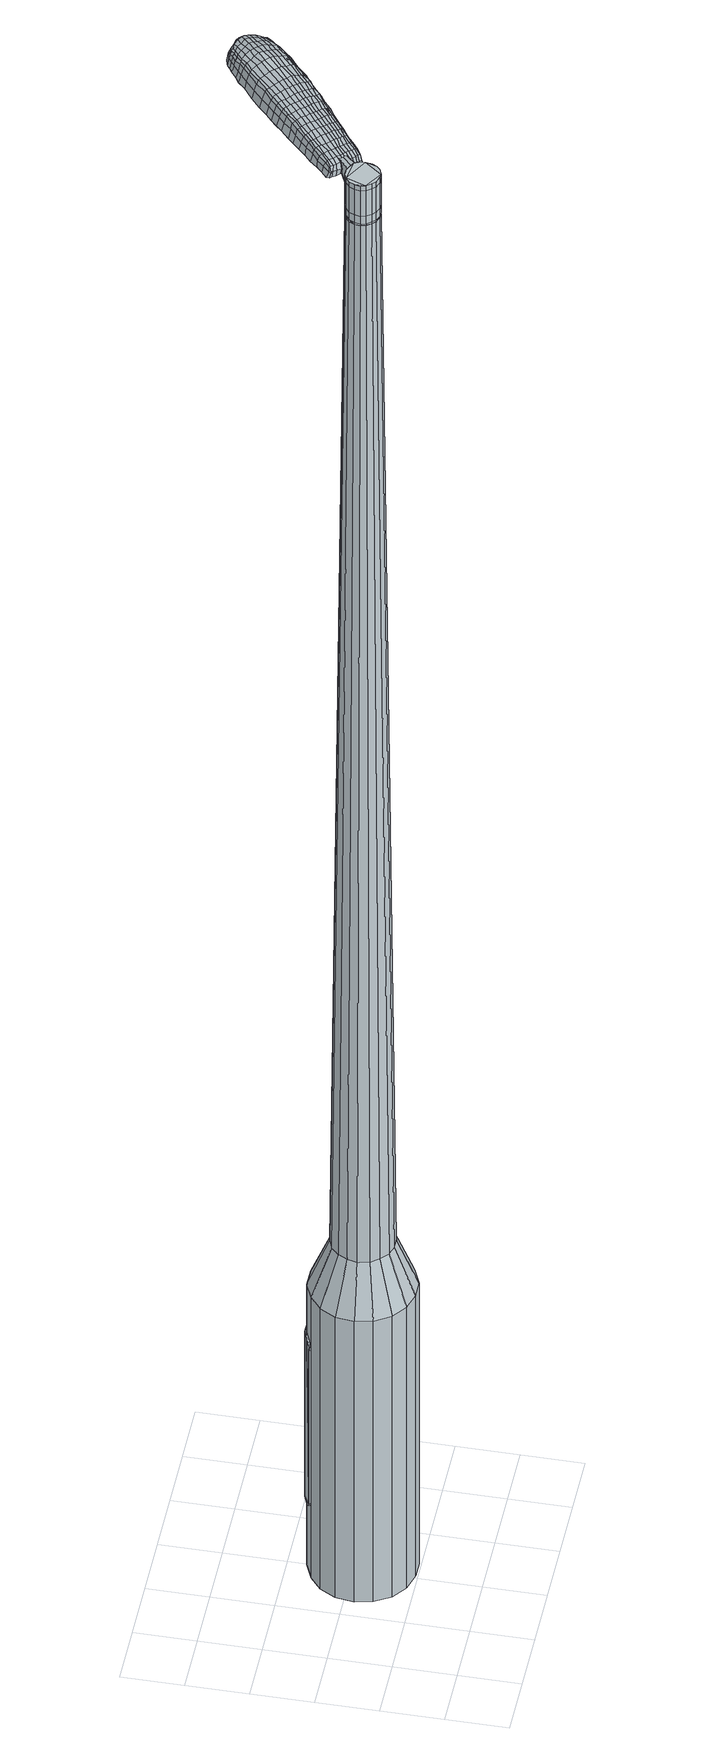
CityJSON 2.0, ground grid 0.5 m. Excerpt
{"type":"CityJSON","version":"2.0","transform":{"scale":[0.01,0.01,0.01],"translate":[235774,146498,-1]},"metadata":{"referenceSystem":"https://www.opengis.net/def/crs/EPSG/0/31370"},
"CityObjects":{
"object1":{"type":"GenericCityObject","attributes":{"cluster":657,"mean_distance_to_centroid":0.242,"new_centroid_x":235775.08,"new_centroid_y":146498.91,"mean_distance_to_camera":7.29,"H1":17.34,"H2":18.37,"Z_final":110.66,"cluster2":-1,"proj_x":235778.05,"proj_y":146502.21,"id_line":94927,"bearing_l":131.95,"distance":4.44,"orientation":"right","G_obj":41.95},"geometry":[{"type":"MultiSurface","lod":"2","boundaries":[[[0,1,2,3]],[[1,4,5,2]],[[4,6,7,5]],[[6,8,9,7]],[[8,10,11,9]],[[10,12,13,11]],[[12,14,15,13]],[[14,16,17,15]],[[16,18,19,17]],[[18,20,21,19]],[[20,22,23,21]],[[22,24,25,23]],[[24,26,27,25]],[[26,28,29,27]],[[28,30,31,29]],[[30,32,33,31]],[[32,34,35,33]],[[34,0,3,35]],[[36,37,38,39]],[[38,40,41,42]],[[41,43,42]],[[42,44,45,46]],[[45,47,46]],[[46,48,49,50]],[[49,51,50]],[[42,46,50,38]],[[50,52,39,38]],[[53,36,39]],[[2,5,7,35]],[[7,9,11,15]],[[11,13,15]],[[15,17,19,23]],[[19,21,23]],[[23,25,27,31]],[[27,29,31]],[[15,23,31,7]],[[31,33,35,7]],[[3,2,35]],[[1,0,54,55]],[[0,34,56,54]],[[34,32,57,56]],[[32,30,58,57]],[[30,28,59,58]],[[28,26,60,59]],[[26,24,61,60]],[[24,22,62,61]],[[22,20,63,62]],[[20,18,64,63]],[[18,16,65,64]],[[16,14,66,65]],[[14,12,67,66]],[[12,10,68,67]],[[10,8,69,68]],[[8,6,70,69]],[[6,4,71,70]],[[4,1,55,71]],[[55,54,72,73]],[[54,56,74,72]],[[56,57,75,74]],[[57,58,76,75]],[[58,59,77,76]],[[59,60,78,77]],[[60,61,79,78]],[[61,62,80,79]],[[62,63,81,80]],[[63,64,82,81]],[[64,65,83,82]],[[65,66,84,83]],[[66,67,85,84]],[[67,68,86,85]],[[68,69,87,86]],[[69,70,88,87]],[[70,71,89,88]],[[71,55,73,89]],[[90,91,92,93]],[[74,94,91,90]],[[95,96,94,74]],[[97,98,96,95]],[[99,100,98,97]],[[101,102,100,99]],[[79,103,102,101]],[[104,105,103,79]],[[106,107,105,104]],[[82,108,107,106]],[[109,110,108,82]],[[111,112,110,109]],[[113,114,112,111]],[[115,116,114,113]],[[117,118,116,115]],[[119,120,118,117]],[[121,122,120,119]],[[93,92,122,121]],[[123,124,125,126]],[[127,123,126,128]],[[129,127,128,130]],[[131,129,130,132]],[[133,131,132,134]],[[135,133,134,136]],[[137,135,136,138]],[[139,137,138,140]],[[141,139,140,142]],[[143,141,142,144]],[[145,143,144,146]],[[147,145,146,148]],[[149,147,148,150]],[[151,149,150,152]],[[153,151,152,154]],[[155,153,154,156]],[[73,72,90,93]],[[72,74,90]],[[75,95,74]],[[75,76,97,95]],[[76,77,99,97]],[[77,78,101,99]],[[78,79,101]],[[80,104,79]],[[80,81,106,104]],[[81,82,106]],[[83,109,82]],[[83,84,111,109]],[[84,85,113,111]],[[85,86,115,113]],[[86,87,117,115]],[[87,88,119,117]],[[88,89,121,119]],[[89,73,93,121]],[[157,158,92,91]],[[158,159,122,92]],[[159,160,120,122]],[[160,161,118,120]],[[161,162,116,118]],[[162,163,114,116]],[[163,164,112,114]],[[164,165,110,112]],[[165,108,110]],[[166,107,108]],[[166,167,105,107]],[[167,103,105]],[[168,102,103]],[[168,169,100,102]],[[169,170,98,100]],[[170,171,96,98]],[[171,94,96]],[[157,91,94]],[[39,52,155,172]],[[158,157,173,156]],[[53,39,172,124]],[[157,94,125,173]],[[36,53,124,123]],[[94,171,126,125]],[[37,36,123,127]],[[171,170,128,126]],[[38,37,127,129]],[[170,169,130,128]],[[40,38,129,131]],[[169,168,132,130]],[[41,40,131,133]],[[168,103,134,132]],[[43,41,133,135]],[[103,167,136,134]],[[42,43,135,137]],[[167,166,138,136]],[[44,42,137,139]],[[166,108,140,138]],[[45,44,139,141]],[[108,165,142,140]],[[47,45,141,143]],[[165,164,144,142]],[[46,47,143,145]],[[164,163,146,144]],[[48,46,145,147]],[[163,162,148,146]],[[49,48,147,149]],[[162,161,150,148]],[[51,49,149,151]],[[161,160,152,150]],[[50,51,151,153]],[[160,159,154,152]],[[52,50,153,155]],[[159,158,156,154]],[[155,156,174,175]],[[156,173,176,174]],[[173,125,177,176]],[[125,124,178,177]],[[124,172,179,178]],[[172,155,175,179]],[[180,181,182,183]],[[184,180,183,185]],[[180,184,186,187]],[[181,180,187,188]],[[189,190,191,192]],[[193,189,192,194]],[[189,193,195,196]],[[190,189,196,197]],[[198,199,200,201]],[[202,198,201,203]],[[198,202,204,205]],[[199,198,205,206]],[[207,208,209,210]],[[211,207,210,212]],[[207,211,213,214]],[[208,207,214,215]],[[216,217,218,219]],[[220,216,219,221]],[[216,220,222,223]],[[217,216,223,224]],[[225,226,227,228]],[[229,225,228,230]],[[225,229,231,232]],[[226,225,232,233]],[[234,235,236,237]],[[226,234,237,227]],[[234,226,233,238]],[[235,234,238,239]],[[240,241,242,243]],[[235,240,243,236]],[[240,235,239,244]],[[241,240,244,245]],[[246,184,185,247]],[[241,246,247,242]],[[246,241,245,248]],[[184,246,248,186]],[[249,250,251,252]],[[253,249,252,254]],[[249,253,255,256]],[[250,249,256,257]],[[258,259,260,261]],[[250,258,261,251]],[[258,250,257,262]],[[259,258,262,263]],[[264,265,266,267]],[[259,264,267,260]],[[264,259,263,268]],[[265,264,268,269]],[[270,271,272,273]],[[265,270,273,266]],[[270,265,269,274]],[[271,270,274,275]],[[276,181,188,277]],[[271,276,277,272]],[[276,271,275,278]],[[181,276,278,182]],[[279,280,281,282]],[[283,279,282,284]],[[279,283,285,286]],[[280,279,286,287]],[[288,289,290,291]],[[280,288,291,281]],[[288,280,287,292]],[[289,288,292,293]],[[294,295,296,297]],[[289,294,297,290]],[[294,289,293,298]],[[295,294,298,299]],[[300,193,194,301]],[[295,300,301,296]],[[300,295,299,302]],[[193,300,302,195]],[[303,304,305,306]],[[307,303,306,308]],[[303,307,309,310]],[[304,303,310,311]],[[312,313,314,315]],[[304,312,315,305]],[[312,304,311,316]],[[313,312,316,317]],[[318,319,320,321]],[[313,318,321,314]],[[318,313,317,322]],[[319,318,322,323]],[[324,325,326,327]],[[319,324,327,320]],[[324,319,323,328]],[[325,324,328,329]],[[330,190,197,331]],[[325,330,331,326]],[[330,325,329,332]],[[190,330,332,191]],[[333,219,218,334]],[[335,333,334,336]],[[333,335,337,338]],[[219,333,338,221]],[[339,335,336,340]],[[341,339,340,342]],[[339,341,343,344]],[[335,339,344,337]],[[345,341,342,346]],[[347,345,346,348]],[[345,347,349,350]],[[341,345,350,343]],[[351,347,348,352]],[[353,351,352,354]],[[351,353,355,356]],[[347,351,356,349]],[[357,353,354,358]],[[208,357,358,209]],[[357,208,215,359]],[[353,357,359,355]],[[360,361,206,205]],[[362,360,205,204]],[[360,362,363,364]],[[361,360,364,365]],[[366,367,365,364]],[[368,366,364,363]],[[366,368,369,370]],[[367,366,370,371]],[[372,373,371,370]],[[374,372,370,369]],[[372,374,375,376]],[[373,372,376,377]],[[378,379,377,376]],[[380,378,376,375]],[[378,380,213,211]],[[379,378,211,212]],[[381,382,383,384]],[[283,381,384,285]],[[381,283,284,385]],[[382,381,385,386]],[[387,202,203,388]],[[382,387,388,383]],[[387,382,386,389]],[[202,387,389,204]],[[390,391,392,393]],[[229,390,393,231]],[[390,229,230,394]],[[391,390,394,395]],[[396,397,398,399]],[[391,396,399,392]],[[396,391,395,400]],[[397,396,400,401]],[[402,199,206,403]],[[397,402,403,398]],[[402,397,401,404]],[[199,402,404,200]],[[405,406,407,408]],[[187,405,408,188]],[[405,187,186,409]],[[406,405,409,410]],[[411,412,413,414]],[[406,411,414,407]],[[411,406,410,415]],[[412,411,415,416]],[[417,210,209,418]],[[412,417,418,413]],[[417,412,416,419]],[[210,417,419,212]],[[420,421,422,423]],[[192,420,423,194]],[[420,192,191,424]],[[421,420,424,425]],[[426,214,213,427]],[[421,426,427,422]],[[426,421,425,428]],[[214,426,428,215]],[[429,430,431,432]],[[307,429,432,309]],[[429,307,308,433]],[[430,429,433,434]],[[435,220,221,436]],[[430,435,436,431]],[[435,430,434,437]],[[220,435,437,222]],[[438,439,440,441]],[[253,438,441,255]],[[438,253,254,442]],[[439,438,442,443]],[[444,445,446,447]],[[439,444,447,440]],[[444,439,443,448]],[[445,444,448,449]],[[450,217,224,451]],[[445,450,451,446]],[[450,445,449,452]],[[217,450,452,218]],[[453,454,443,442]],[[252,453,442,254]],[[453,252,251,455]],[[454,453,455,456]],[[457,458,449,448]],[[454,457,448,443]],[[457,454,456,459]],[[458,457,459,460]],[[461,334,218,452]],[[458,461,452,449]],[[461,458,460,462]],[[334,461,462,336]],[[463,464,465,466]],[[310,463,466,311]],[[463,310,309,432]],[[464,463,432,431]],[[467,338,337,468]],[[464,467,468,465]],[[467,464,431,436]],[[338,467,436,221]],[[469,470,456,455]],[[261,469,455,251]],[[469,261,260,471]],[[470,469,471,472]],[[473,474,460,459]],[[470,473,459,456]],[[473,470,472,475]],[[474,473,475,476]],[[477,340,336,462]],[[474,477,462,460]],[[477,474,476,478]],[[340,477,478,342]],[[479,480,481,482]],[[316,479,482,317]],[[479,316,311,466]],[[480,479,466,465]],[[483,344,343,484]],[[480,483,484,481]],[[483,480,465,468]],[[344,483,468,337]],[[485,486,472,471]],[[267,485,471,260]],[[485,267,266,487]],[[486,485,487,488]],[[489,490,476,475]],[[486,489,475,472]],[[489,486,488,491]],[[490,489,491,492]],[[493,346,342,478]],[[490,493,478,476]],[[493,490,492,494]],[[346,493,494,348]],[[495,496,497,498]],[[322,495,498,323]],[[495,322,317,482]],[[496,495,482,481]],[[499,350,349,500]],[[496,499,500,497]],[[499,496,481,484]],[[350,499,484,343]],[[501,502,488,487]],[[273,501,487,266]],[[501,273,272,503]],[[502,501,503,504]],[[505,506,492,491]],[[502,505,491,488]],[[505,502,504,507]],[[506,505,507,508]],[[509,352,348,494]],[[506,509,494,492]],[[509,506,508,510]],[[352,509,510,354]],[[511,512,513,514]],[[328,511,514,329]],[[511,328,323,498]],[[512,511,498,497]],[[515,356,355,516]],[[512,515,516,513]],[[515,512,497,500]],[[356,515,500,349]],[[517,518,504,503]],[[277,517,503,272]],[[517,277,188,408]],[[518,517,408,407]],[[519,520,508,507]],[[518,519,507,504]],[[519,518,407,414]],[[520,519,414,413]],[[521,358,354,510]],[[520,521,510,508]],[[521,520,413,418]],[[358,521,418,209]],[[522,523,425,424]],[[332,522,424,191]],[[522,332,329,514]],[[523,522,514,513]],[[524,359,215,428]],[[523,524,428,425]],[[524,523,513,516]],[[359,524,516,355]],[[525,526,386,385]],[[282,525,385,284]],[[525,282,281,527]],[[526,525,527,528]],[[529,362,204,389]],[[526,529,389,386]],[[529,526,528,530]],[[362,529,530,363]],[[531,532,533,534]],[[232,531,534,233]],[[531,232,231,393]],[[532,531,393,392]],[[535,536,537,538]],[[532,535,538,533]],[[535,532,392,399]],[[536,535,399,398]],[[539,361,365,540]],[[536,539,540,537]],[[539,536,398,403]],[[361,539,403,206]],[[541,542,528,527]],[[291,541,527,281]],[[541,291,290,543]],[[542,541,543,544]],[[545,368,363,530]],[[542,545,530,528]],[[545,542,544,546]],[[368,545,546,369]],[[547,548,549,550]],[[238,547,550,239]],[[547,238,233,534]],[[548,547,534,533]],[[551,552,553,554]],[[548,551,554,549]],[[551,548,533,538]],[[552,551,538,537]],[[555,367,371,556]],[[552,555,556,553]],[[555,552,537,540]],[[367,555,540,365]],[[557,558,544,543]],[[297,557,543,290]],[[557,297,296,559]],[[558,557,559,560]],[[561,374,369,546]],[[558,561,546,544]],[[561,558,560,562]],[[374,561,562,375]],[[563,564,565,566]],[[244,563,566,245]],[[563,244,239,550]],[[564,563,550,549]],[[567,568,569,570]],[[564,567,570,565]],[[567,564,549,554]],[[568,567,554,553]],[[571,373,377,572]],[[568,571,572,569]],[[571,568,553,556]],[[373,571,556,371]],[[573,574,560,559]],[[301,573,559,296]],[[573,301,194,423]],[[574,573,423,422]],[[575,380,375,562]],[[574,575,562,560]],[[575,574,422,427]],[[380,575,427,213]],[[576,577,410,409]],[[248,576,409,186]],[[576,248,245,566]],[[577,576,566,565]],[[578,579,416,415]],[[577,578,415,410]],[[578,577,565,570]],[[579,578,570,569]],[[580,379,212,419]],[[579,580,419,416]],[[580,579,569,572]],[[379,580,572,377]],[[581,582,583,584]],[[584,583,585,586]],[[587,585,583,588]],[[588,583,582,589]],[[590,591,592,593]],[[593,592,594,595]],[[596,594,592,597]],[[597,592,591,598]],[[599,600,601,602]],[[602,601,603,604]],[[605,603,601,606]],[[606,601,600,607]],[[608,609,610,611]],[[611,610,612,613]],[[614,612,610,615]],[[615,610,609,616]],[[617,618,619,620]],[[620,619,621,622]],[[623,621,619,624]],[[624,619,618,625]],[[626,627,628,629]],[[629,628,630,631]],[[632,630,628,633]],[[633,628,627,634]],[[635,636,637,638]],[[638,637,627,626]],[[634,627,637,639]],[[639,637,636,640]],[[641,642,643,644]],[[644,643,636,635]],[[640,636,643,645]],[[645,643,642,646]],[[586,585,647,648]],[[648,647,642,641]],[[646,642,647,649]],[[649,647,585,587]],[[650,651,652,653]],[[653,652,654,655]],[[656,654,652,657]],[[657,652,651,658]],[[659,660,661,662]],[[662,661,651,650]],[[658,651,661,663]],[[663,661,660,664]],[[665,666,667,668]],[[668,667,660,659]],[[664,660,667,669]],[[669,667,666,670]],[[671,672,673,674]],[[674,673,666,665]],[[670,666,673,675]],[[675,673,672,676]],[[589,582,677,678]],[[678,677,672,671]],[[676,672,677,679]],[[679,677,582,581]],[[680,681,682,683]],[[683,682,684,685]],[[686,684,682,687]],[[687,682,681,688]],[[689,690,691,692]],[[692,691,681,680]],[[688,681,691,693]],[[693,691,690,694]],[[695,696,697,698]],[[698,697,690,689]],[[694,690,697,699]],[[699,697,696,700]],[[595,594,701,702]],[[702,701,696,695]],[[700,696,701,703]],[[703,701,594,596]],[[704,705,706,707]],[[707,706,708,709]],[[710,708,706,711]],[[711,706,705,712]],[[713,714,715,716]],[[716,715,705,704]],[[712,705,715,717]],[[717,715,714,718]],[[719,720,721,722]],[[722,721,714,713]],[[718,714,721,723]],[[723,721,720,724]],[[725,726,727,728]],[[728,727,720,719]],[[724,720,727,729]],[[729,727,726,730]],[[598,591,731,732]],[[732,731,726,725]],[[730,726,731,733]],[[733,731,591,590]],[[617,620,734,735]],[[735,734,736,737]],[[738,736,734,739]],[[739,734,620,622]],[[737,736,740,741]],[[741,740,742,743]],[[744,742,740,745]],[[745,740,736,738]],[[743,742,746,747]],[[747,746,748,749]],[[750,748,746,751]],[[751,746,742,744]],[[749,748,752,753]],[[753,752,754,755]],[[756,754,752,757]],[[757,752,748,750]],[[755,754,758,759]],[[759,758,609,608]],[[616,609,758,760]],[[760,758,754,756]],[[607,761,762,606]],[[606,762,763,605]],[[764,763,762,765]],[[765,762,761,766]],[[766,767,768,765]],[[765,768,769,764]],[[770,769,768,771]],[[771,768,767,772]],[[772,773,774,771]],[[771,774,775,770]],[[776,775,774,777]],[[777,774,773,778]],[[778,779,780,777]],[[777,780,781,776]],[[614,781,780,612]],[[612,780,779,613]],[[782,783,784,785]],[[785,784,684,686]],[[685,684,784,786]],[[786,784,783,787]],[[604,603,788,789]],[[789,788,783,782]],[[787,783,788,790]],[[790,788,603,605]],[[791,792,793,794]],[[794,793,630,632]],[[631,630,793,795]],[[795,793,792,796]],[[797,798,799,800]],[[800,799,792,791]],[[796,792,799,801]],[[801,799,798,802]],[[607,600,803,804]],[[804,803,798,797]],[[802,798,803,805]],[[805,803,600,599]],[[806,807,808,809]],[[809,808,588,589]],[[587,588,808,810]],[[810,808,807,811]],[[812,813,814,815]],[[815,814,807,806]],[[811,807,814,816]],[[816,814,813,817]],[[608,611,818,819]],[[819,818,813,812]],[[817,813,818,820]],[[820,818,611,613]],[[821,822,823,824]],[[824,823,593,595]],[[590,593,823,825]],[[825,823,822,826]],[[614,615,827,828]],[[828,827,822,821]],[[826,822,827,829]],[[829,827,615,616]],[[830,831,708,832]],[[832,708,710]],[[709,708,833]],[[833,708,831,834]],[[622,621,835,836]],[[836,835,831,830]],[[834,831,835,837]],[[837,835,621,623]],[[838,839,840,841]],[[841,840,654,656]],[[655,654,840,842]],[[842,840,839,843]],[[844,845,846,847]],[[847,846,839,838]],[[843,839,846,848]],[[848,846,845,849]],[[625,618,850,851]],[[851,850,845,844]],[[849,845,850,852]],[[852,850,618,617]],[[843,853,854,842]],[[842,854,653,655]],[[650,653,854,855]],[[854,853,855]],[[849,856,857,848]],[[848,857,853,843]],[[855,853,857,858]],[[858,857,856,859]],[[617,735,860,852]],[[852,860,856,849]],[[859,856,860,861]],[[861,860,735,737]],[[862,863,864,865]],[[865,864,711,712]],[[710,711,864,832]],[[832,864,863,830]],[[738,739,866,867]],[[867,866,863,862]],[[830,863,866,836]],[[836,866,739,622]],[[855,868,662,650]],[[659,662,868,869]],[[869,868,870]],[[859,871,872,858]],[[858,872,868,855]],[[870,868,872,873]],[[873,872,871,874]],[[737,741,875,861]],[[861,875,871,859]],[[874,871,875,876]],[[876,875,741,743]],[[877,878,879,880]],[[880,879,717,718]],[[712,717,879,865]],[[865,879,878,862]],[[744,745,881,882]],[[882,881,878,877]],[[862,878,881,867]],[[867,881,745,738]],[[870,883,884,869]],[[869,884,668,659]],[[665,668,884,885]],[[885,884,883,886]],[[874,887,888,873]],[[873,888,883,870]],[[886,883,888,889]],[[889,888,887,890]],[[743,747,891,876]],[[876,891,887,874]],[[890,887,891,892]],[[892,891,747,749]],[[893,894,895,896]],[[896,895,723,724]],[[718,723,895,880]],[[880,895,894,877]],[[750,751,897,898]],[[898,897,894,893]],[[877,894,897,882]],[[882,897,751,744]],[[886,899,900,885]],[[885,900,674,665]],[[671,674,900,901]],[[901,900,899,902]],[[890,903,904,889]],[[889,904,899,886]],[[902,899,904,905]],[[905,904,903,906]],[[749,753,907,892]],[[892,907,903,890]],[[906,903,907,908]],[[908,907,753,755]],[[909,910,911,912]],[[912,911,729,730]],[[724,729,911,896]],[[896,911,910,893]],[[756,757,913,914]],[[914,913,910,909]],[[893,910,913,898]],[[898,913,757,750]],[[902,915,916,901]],[[901,916,678,671]],[[589,678,916,809]],[[809,916,915,806]],[[906,917,918,905]],[[905,918,915,902]],[[806,915,918,815]],[[815,918,917,812]],[[755,759,919,908]],[[908,919,917,906]],[[812,917,919,819]],[[819,919,759,608]],[[826,920,921,825]],[[825,921,733,590]],[[730,733,921,912]],[[912,921,920,909]],[[616,760,922,829]],[[829,922,920,826]],[[909,920,922,914]],[[914,922,760,756]],[[787,923,924,786]],[[786,924,683,685]],[[680,683,924,925]],[[925,924,923,926]],[[605,763,927,790]],[[790,927,923,787]],[[926,923,927,928]],[[928,927,763,764]],[[929,930,931,932]],[[932,931,633,634]],[[632,633,931,794]],[[794,931,930,791]],[[933,934,935,936]],[[936,935,930,929]],[[791,930,935,800]],[[800,935,934,797]],[[766,761,937,938]],[[938,937,934,933]],[[797,934,937,804]],[[804,937,761,607]],[[926,939,940,925]],[[925,940,692,680]],[[689,692,940,941]],[[941,940,939,942]],[[764,769,943,928]],[[928,943,939,926]],[[942,939,943,944]],[[944,943,769,770]],[[945,946,947,948]],[[948,947,639,640]],[[634,639,947,932]],[[932,947,946,929]],[[949,950,951,952]],[[952,951,946,945]],[[929,946,951,936]],[[936,951,950,933]],[[772,767,953,954]],[[954,953,950,949]],[[933,950,953,938]],[[938,953,767,766]],[[942,955,956,941]],[[941,956,698,689]],[[695,698,956,957]],[[957,956,955,958]],[[770,775,959,944]],[[944,959,955,942]],[[958,955,959,960]],[[960,959,775,776]],[[961,962,963,964]],[[964,963,645,646]],[[640,645,963,948]],[[948,963,962,945]],[[965,966,967,968]],[[968,967,962,961]],[[945,962,967,952]],[[952,967,966,949]],[[778,773,969,970]],[[970,969,966,965]],[[949,966,969,954]],[[954,969,773,772]],[[958,971,972,957]],[[957,972,702,695]],[[595,702,972,824]],[[824,972,971,821]],[[776,781,973,960]],[[960,973,971,958]],[[821,971,973,828]],[[828,973,781,614]],[[811,974,975,810]],[[810,975,649,587]],[[646,649,975,964]],[[964,975,974,961]],[[817,976,977,816]],[[816,977,974,811]],[[961,974,977,968]],[[968,977,976,965]],[[613,779,978,820]],[[820,978,976,817]],[[965,976,978,970]],[[970,978,779,778]],[[581,584,183,182]],[[584,586,185,183]],[[596,597,196,195]],[[597,598,197,196]],[[599,602,201,200]],[[602,604,203,201]],[[623,624,223,222]],[[624,625,224,223]],[[626,629,228,227]],[[629,631,230,228]],[[635,638,237,236]],[[638,626,227,237]],[[641,644,243,242]],[[644,635,236,243]],[[586,648,247,185]],[[648,641,242,247]],[[656,657,256,255]],[[657,658,257,256]],[[658,663,262,257]],[[663,664,263,262]],[[664,669,268,263]],[[669,670,269,268]],[[670,675,274,269]],[[675,676,275,274]],[[676,679,278,275]],[[679,581,182,278]],[[686,687,286,285]],[[687,688,287,286]],[[688,693,292,287]],[[693,694,293,292]],[[694,699,298,293]],[[699,700,299,298]],[[700,703,302,299]],[[703,596,195,302]],[[704,707,306,305]],[[707,709,308,306]],[[713,716,315,314]],[[716,704,305,315]],[[719,722,321,320]],[[722,713,314,321]],[[725,728,327,326]],[[728,719,320,327]],[[598,732,331,197]],[[732,725,326,331]],[[782,785,384,383]],[[785,686,285,384]],[[604,789,388,203]],[[789,782,383,388]],[[631,795,394,230]],[[795,796,395,394]],[[796,801,400,395]],[[801,802,401,400]],[[802,805,404,401]],[[805,599,200,404]],[[709,833,433,308]],[[833,834,434,433]],[[834,837,437,434]],[[837,623,222,437]],[[838,841,441,440]],[[841,656,255,441]],[[844,847,447,446]],[[847,838,440,447]],[[625,851,451,224]],[[851,844,446,451]],[[979,980,981,982]],[[983,984,982,981]],[[985,986,987,988]],[[989,990,991,992]],[[980,993,994,981]],[[995,983,981,994]],[[996,985,988,997]],[[998,999,990,989]],[[993,1000,1001,994]],[[1001,1002,995,994]],[[1003,996,997,1004]],[[1005,999,998,1006]],[[1000,1007,1008,1001]],[[1008,1009,1002,1001]],[[1010,1003,1004,1011]],[[1012,1005,1006,1013]],[[1014,1015,1016,1017]],[[1018,1019,1015,1014]],[[1018,1020,1021,1019]],[[1020,1022,1023,1021]],[[1024,1025,1026,1027]],[[1028,1029,1025,1024]],[[1030,1031,1029,1028]],[[1032,1033,1031,1030]],[[1027,1016,1015,1024]],[[1024,1015,1019,1028]],[[1019,1021,1030,1028]],[[1021,1023,1032,1030]],[[988,987,984,983]],[[997,988,983,995]],[[1002,1004,997,995]],[[1009,1011,1004,1002]],[[989,992,986,985]],[[998,989,985,996]],[[1006,998,996,1003]],[[1013,1006,1003,1010]],[[990,1014,1017,991]],[[999,1018,1014,990]],[[1020,1018,999,1005]],[[1022,1020,1005,1012]],[[1034,1035,1036,1037]],[[1036,1038,1039,1040]],[[1036,1040,1041,1042]],[[1036,1042,1037]],[[1043,1034,1037,1044]],[[1045,1044,1037,1046]],[[1047,1046,1037]],[[1048,1036,1035,1049]],[[1050,1048,1049,1051]],[[1052,1050,1051,1053]],[[1054,1052,1053,1055]],[[1056,1054,1055,1057]],[[1057,1058,1059,1060]],[[1057,1060,1061,1062]],[[1057,1062,1063,1064]],[[1063,1065,1066,1067]],[[1063,1067,1068,1069]],[[1063,1069,1064]],[[1057,1064,1056]],[[1070,1071,1035,1034]],[[1072,1073,1038,1036]],[[1074,1075,1047,1037]],[[1071,1076,1049,1035]],[[1077,1072,1036,1048]],[[1076,1078,1051,1049]],[[1079,1077,1048,1050]],[[1078,1080,1053,1051]],[[1081,1079,1050,1052]],[[1080,1082,1055,1053]],[[1083,1081,1052,1054]],[[1082,1084,1057,1055]],[[1085,1083,1054,1056]],[[1084,1086,1058,1057]],[[1087,1088,1065,1063]],[[1089,1085,1056,1064]],[[1059,1058,1086,1090]],[[1060,1059,1090,1091]],[[1061,1060,1091,1092]],[[1062,1061,1092,1093]],[[1063,1062,1093,1087]],[[1094,1070,1034,1043]],[[1095,1094,1043,1044]],[[1096,1095,1044,1045]],[[1097,1096,1045,1046]],[[1075,1097,1046,1047]],[[1039,1038,1073,1098]],[[1066,1065,1088,1099]],[[1040,1039,1098,1100]],[[1041,1040,1100,1101]],[[1042,1041,1101,1102]],[[1037,1042,1102,1074]],[[1067,1066,1099,1103]],[[1068,1067,1103,1104]],[[1069,1068,1104,1105]],[[1064,1069,1105,1089]]]}]}
},
"vertices":[
[140,122,384],[148,109,384],[148,109,96],[140,122,96],[151,95,384],[151,95,96],[149,80,384],[149,80,96],[142,67,384],[142,67,96],[131,58,384],[131,58,96],[117,52,384],[117,52,96],[103,52,384],[103,52,96],[89,56,384],[89,56,96],[77,65,384],[77,65,96],[69,78,384],[69,78,96],[66,92,384],[66,92,96],[68,107,384],[68,107,96],[75,120,384],[75,120,96],[86,129,384],[86,129,96],[100,135,384],[100,135,96],[115,135,384],[115,135,96],[129,131,384],[129,131,96],[111,107,1524],[106,107,1524],[102,105,1524],[119,103,1524],[98,102,1524],[96,98,1524],[96,89,1524],[95,93,1524],[99,85,1524],[102,82,1524],[111,80,1524],[107,80,1524],[116,82,1524],[119,85,1524],[122,94,1524],[121,89,1524],[121,99,1524],[115,105,1524],[127,110,429],[132,103,429],[120,116,429],[112,118,429],[103,118,429],[95,115,429],[89,109,429],[85,101,429],[83,93,429],[85,84,429],[90,77,429],[97,71,429],[105,69,429],[114,69,429],[122,72,429],[128,78,429],[133,86,429],[134,94,429],[119,103,1483],[121,99,1483],[115,105,1483],[111,107,1483],[106,107,1483],[102,105,1483],[98,102,1483],[96,98,1483],[95,93,1483],[96,89,1483],[99,85,1483],[102,82,1483],[107,80,1483],[111,80,1483],[116,82,1483],[119,85,1483],[121,89,1483],[122,94,1483],[118,102,1483],[118,102,1485],[121,98,1485],[121,98,1483],[115,105,1485],[110,106,1483],[110,106,1485],[106,106,1483],[106,106,1485],[102,104,1483],[102,104,1485],[99,101,1483],[99,101,1485],[96,98,1485],[96,93,1483],[96,93,1485],[97,89,1483],[97,89,1485],[99,85,1485],[103,82,1483],[103,82,1485],[107,81,1483],[107,81,1485],[111,81,1483],[111,81,1485],[115,83,1483],[115,83,1485],[119,86,1483],[119,86,1485],[121,90,1483],[121,90,1485],[121,94,1483],[121,94,1485],[111,107,1519],[115,105,1519],[115,105,1493],[111,107,1493],[106,107,1519],[106,107,1493],[102,105,1519],[102,105,1493],[98,102,1519],[98,102,1493],[96,98,1519],[96,98,1493],[95,93,1519],[95,93,1493],[96,89,1519],[96,89,1493],[99,85,1519],[99,85,1493],[102,82,1519],[102,82,1493],[107,80,1519],[107,80,1493],[111,80,1519],[111,80,1493],[116,82,1519],[116,82,1493],[119,85,1519],[119,85,1493],[121,89,1519],[121,89,1493],[122,94,1519],[122,94,1493],[121,99,1519],[121,99,1493],[119,103,1485],[121,99,1485],[122,94,1485],[121,89,1485],[119,85,1485],[116,82,1485],[111,80,1485],[107,80,1485],[102,82,1485],[96,89,1485],[95,93,1485],[98,102,1485],[102,105,1485],[106,107,1485],[111,107,1485],[119,103,1519],[119,103,1493],[135,113,1513],[135,113,1518],[133,115,1513],[130,117,1513],[130,117,1518],[133,115,1518],[201,150,1519],[195,145,1518],[197,145,1509],[203,150,1510],[207,156,1519],[209,155,1510],[206,156,1526],[199,151,1525],[193,146,1525],[175,179,1519],[170,174,1518],[170,172,1525],[175,177,1525],[181,185,1519],[182,183,1526],[181,187,1510],[175,181,1510],[170,176,1509],[241,215,1519],[244,212,1519],[245,213,1513],[242,215,1513],[238,217,1519],[238,218,1513],[237,216,1524],[240,214,1524],[243,211,1524],[186,165,1530],[181,160,1529],[183,158,1529],[189,163,1530],[193,171,1531],[195,169,1531],[191,174,1530],[184,168,1530],[178,163,1529],[126,111,1512],[128,109,1512],[129,110,1517],[127,112,1517],[124,113,1512],[126,114,1517],[125,114,1506],[127,112,1506],[129,110,1506],[244,191,1519],[242,188,1519],[243,188,1512],[245,190,1512],[245,193,1518],[247,192,1512],[244,193,1522],[243,191,1523],[241,189,1524],[238,185,1519],[235,180,1519],[236,180,1512],[240,184,1512],[237,185,1524],[233,181,1525],[230,176,1519],[225,171,1519],[227,171,1511],[232,176,1511],[229,177,1526],[223,171,1526],[216,163,1519],[218,163,1510],[214,164,1526],[143,104,1513],[149,109,1513],[148,109,1518],[142,104,1517],[138,101,1512],[139,102,1516],[140,100,1506],[144,104,1507],[150,108,1507],[155,113,1514],[161,118,1515],[159,118,1520],[153,114,1519],[156,113,1507],[162,118,1507],[167,123,1515],[172,127,1516],[171,128,1522],[165,123,1521],[168,122,1508],[174,127,1508],[178,132,1517],[184,136,1517],[182,137,1524],[177,132,1523],[180,131,1508],[186,136,1509],[190,141,1518],[188,141,1524],[192,141,1509],[221,218,1519],[218,216,1519],[218,215,1524],[221,217,1523],[223,219,1518],[223,218,1522],[223,220,1512],[220,219,1512],[218,217,1512],[214,213,1519],[209,209,1519],[210,208,1525],[214,212,1524],[214,215,1512],[209,211,1512],[205,206,1519],[199,201,1519],[199,199,1526],[205,204,1526],[205,208,1511],[199,202,1511],[190,193,1519],[190,191,1526],[190,195,1510],[123,127,1513],[128,132,1513],[128,133,1507],[123,128,1507],[119,122,1512],[119,124,1506],[120,122,1516],[123,125,1517],[128,131,1518],[134,137,1514],[139,143,1515],[139,144,1507],[133,139,1507],[134,136,1519],[139,141,1520],[144,148,1515],[149,153,1516],[149,155,1508],[144,150,1508],[144,146,1521],[150,152,1522],[155,158,1517],[160,164,1517],[160,166,1509],[154,160,1508],[155,157,1523],[160,162,1524],[165,169,1518],[165,171,1509],[165,167,1524],[131,115,1519],[133,114,1519],[137,120,1520],[139,119,1520],[135,123,1520],[130,118,1519],[142,125,1522],[144,123,1522],[148,130,1523],[150,128,1523],[146,133,1523],[140,128,1521],[154,135,1524],[155,133,1524],[159,140,1525],[161,138,1525],[157,143,1525],[151,138,1524],[165,145,1526],[166,143,1526],[170,150,1527],[172,148,1527],[168,153,1527],[162,148,1526],[175,155,1528],[178,153,1528],[173,158,1528],[238,212,1527],[240,209,1527],[235,214,1526],[231,211,1527],[235,209,1528],[237,206,1528],[230,205,1529],[232,202,1529],[227,207,1528],[221,202,1530],[224,200,1530],[227,197,1530],[219,195,1531],[221,192,1531],[216,198,1530],[209,191,1531],[212,189,1531],[215,186,1531],[203,180,1531],[205,177,1531],[200,183,1531],[225,220,1518],[228,220,1519],[228,221,1513],[225,221,1513],[224,218,1523],[227,218,1523],[233,219,1519],[233,220,1513],[232,217,1524],[246,195,1518],[247,198,1518],[245,197,1523],[245,194,1523],[248,195,1513],[248,197,1513],[247,201,1519],[247,205,1519],[245,204,1524],[246,200,1523],[248,201,1513],[248,206,1513],[246,209,1519],[244,208,1524],[246,209,1513],[198,151,1528],[197,153,1528],[191,148,1528],[192,147,1527],[204,157,1528],[203,159,1529],[195,155,1529],[193,158,1530],[187,153,1529],[189,151,1528],[202,161,1529],[200,164,1530],[191,160,1530],[185,155,1529],[198,166,1531],[176,176,1528],[178,174,1529],[184,180,1529],[183,182,1528],[171,171,1527],[173,169,1528],[181,171,1529],[187,177,1530],[175,166,1528],[118,120,1512],[120,119,1512],[121,119,1517],[120,121,1517],[119,121,1506],[120,120,1506],[122,116,1512],[123,117,1517],[122,117,1506],[136,100,1512],[135,101,1512],[136,101,1506],[137,100,1506],[137,101,1517],[136,103,1517],[134,103,1512],[132,105,1512],[133,105,1506],[135,103,1506],[134,104,1517],[132,106,1517],[130,107,1512],[131,108,1506],[131,108,1517],[141,105,1519],[140,106,1519],[147,110,1520],[145,111,1520],[138,108,1519],[137,110,1519],[144,113,1520],[142,115,1520],[135,112,1519],[140,117,1520],[124,124,1519],[125,123,1519],[130,128,1520],[129,129,1520],[127,120,1519],[133,125,1520],[152,114,1521],[151,116,1521],[158,119,1522],[157,120,1522],[150,117,1521],[148,119,1521],[155,122,1522],[154,124,1523],[146,121,1522],[152,126,1523],[134,135,1521],[136,133,1521],[141,138,1522],[140,140,1522],[138,131,1521],[143,136,1522],[164,124,1523],[163,125,1523],[170,129,1524],[168,130,1524],[161,127,1523],[159,129,1524],[167,132,1525],[165,134,1525],[157,131,1524],[163,136,1525],[145,145,1523],[146,143,1523],[152,149,1524],[150,150,1524],[149,141,1524],[154,146,1525],[175,133,1525],[174,135,1525],[181,138,1526],[180,139,1526],[172,137,1526],[170,139,1526],[178,141,1527],[176,144,1527],[168,141,1526],[174,146,1527],[156,155,1525],[157,154,1525],[162,159,1526],[161,161,1526],[160,151,1526],[165,156,1527],[187,142,1527],[185,144,1527],[184,146,1527],[182,148,1528],[180,151,1528],[166,166,1527],[168,164,1527],[170,161,1528],[223,217,1525],[226,216,1525],[220,214,1526],[223,214,1526],[230,216,1526],[227,213,1527],[243,193,1525],[243,195,1525],[241,193,1526],[241,190,1525],[244,199,1525],[243,202,1526],[240,199,1527],[241,196,1526],[242,206,1526],[239,203,1527],[216,211,1526],[218,211,1527],[211,207,1527],[213,207,1528],[222,209,1528],[217,205,1529],[237,187,1526],[237,189,1527],[233,184,1528],[233,182,1527],[237,192,1527],[236,195,1528],[231,191,1529],[232,187,1528],[234,199,1528],[229,194,1530],[206,203,1528],[208,202,1529],[200,198,1528],[202,197,1529],[212,200,1529],[206,194,1530],[228,178,1528],[228,180,1528],[222,174,1529],[222,173,1528],[227,183,1529],[225,186,1530],[219,180,1530],[220,177,1530],[224,189,1530],[217,183,1531],[191,190,1529],[193,189,1529],[196,186,1530],[213,165,1528],[213,167,1529],[211,169,1530],[209,172,1530],[207,175,1531],[196,147,1509],[194,147,1518],[199,152,1518],[201,151,1509],[206,157,1519],[208,157,1510],[204,158,1525],[198,152,1525],[192,148,1525],[172,171,1525],[171,172,1518],[177,177,1518],[177,176,1525],[183,183,1519],[183,182,1525],[183,185,1510],[176,179,1509],[171,174,1509],[243,211,1513],[242,211,1519],[240,213,1519],[241,214,1513],[237,215,1519],[237,216,1513],[236,214,1524],[239,212,1524],[241,210,1524],[183,158,1528],[181,161,1528],[187,165,1529],[189,163,1529],[193,171,1529],[196,169,1529],[191,174,1529],[184,168,1529],[179,163,1528],[131,111,1516],[130,111,1512],[128,113,1512],[129,113,1516],[126,115,1512],[127,115,1516],[127,116,1506],[129,113,1506],[131,111,1506],[242,189,1512],[240,189,1519],[242,192,1518],[244,191,1512],[243,193,1518],[245,193,1512],[242,194,1522],[241,192,1523],[239,190,1523],[235,181,1512],[233,182,1519],[237,186,1519],[239,186,1512],[236,186,1524],[232,182,1525],[225,172,1511],[223,172,1519],[229,178,1519],[231,177,1511],[228,178,1525],[222,173,1526],[215,165,1519],[217,164,1510],[213,165,1526],[147,111,1518],[148,110,1513],[142,106,1513],[141,106,1517],[138,103,1512],[138,104,1515],[139,102,1506],[143,105,1506],[149,110,1507],[158,120,1520],[160,119,1514],[154,115,1514],[152,115,1519],[155,115,1507],[161,119,1507],[170,129,1522],[171,129,1516],[165,124,1515],[164,125,1521],[167,124,1508],[173,128,1508],[181,138,1523],[183,138,1517],[177,133,1516],[175,134,1522],[179,133,1508],[185,138,1508],[188,143,1517],[187,143,1524],[190,142,1509],[219,213,1523],[219,214,1519],[221,216,1518],[222,215,1523],[223,217,1518],[223,216,1522],[223,218,1512],[221,218,1512],[219,216,1512],[211,206,1525],[210,208,1519],[215,211,1519],[215,210,1524],[215,213,1512],[210,210,1512],[200,197,1526],[200,199,1519],[206,204,1519],[206,203,1525],[206,206,1511],[200,201,1511],[191,191,1519],[192,190,1526],[191,193,1510],[130,132,1507],[130,131,1513],[124,125,1513],[124,127,1506],[121,121,1512],[121,123,1506],[122,121,1515],[125,124,1517],[130,129,1518],[140,143,1507],[140,141,1514],[135,136,1514],[135,137,1507],[135,135,1519],[141,140,1520],[151,154,1508],[151,152,1516],[146,147,1515],[145,148,1508],[146,145,1521],[151,150,1522],[161,164,1508],[161,162,1517],[156,157,1516],[156,159,1508],[156,155,1522],[161,161,1523],[166,167,1517],[166,169,1509],[167,166,1524],[132,116,1518],[134,114,1518],[137,121,1519],[139,119,1519],[135,123,1519],[130,118,1518],[143,126,1520],[145,124,1520],[148,131,1521],[150,129,1521],[146,133,1521],[141,128,1520],[154,136,1523],[156,134,1523],[159,141,1524],[161,139,1524],[157,143,1524],[152,138,1523],[165,146,1525],[167,144,1525],[170,151,1526],[172,149,1526],[168,153,1526],[163,148,1525],[176,156,1527],[178,153,1527],[174,158,1527],[239,208,1526],[237,211,1526],[234,213,1525],[231,210,1526],[234,208,1526],[236,206,1526],[232,201,1528],[229,204,1528],[226,206,1527],[221,202,1528],[224,199,1529],[226,197,1529],[221,192,1530],[219,194,1530],[216,197,1529],[209,191,1530],[212,188,1530],[214,186,1530],[205,177,1530],[203,180,1530],[200,183,1530],[228,219,1513],[228,217,1518],[225,217,1518],[225,219,1512],[225,216,1523],[227,216,1523],[232,217,1519],[233,218,1513],[231,215,1523],[243,197,1523],[245,198,1518],[244,195,1518],[243,195,1523],[245,195,1512],[246,197,1512],[243,204,1523],[245,205,1519],[245,201,1519],[244,200,1523],[246,201,1513],[245,205,1513],[244,208,1519],[243,207,1524],[244,208,1513],[191,149,1527],[196,154,1527],[197,153,1527],[192,148,1526],[204,158,1527],[203,159,1528],[187,154,1528],[193,158,1528],[195,156,1528],[189,151,1527],[201,162,1528],[200,164,1529],[191,161,1529],[185,156,1528],[198,167,1529],[185,180,1528],[179,174,1527],[177,175,1527],[184,181,1527],[172,170,1526],[173,169,1527],[181,171,1528],[188,177,1528],[176,166,1527],[123,120,1516],[122,120,1512],[122,121,1516],[121,122,1506],[122,121,1506],[124,118,1512],[125,118,1516],[124,119,1506],[138,103,1506],[137,103,1512],[137,102,1512],[138,102,1506],[137,103,1516],[137,104,1516],[134,107,1506],[133,107,1512],[135,105,1512],[136,105,1506],[136,106,1516],[134,108,1516],[132,109,1512],[133,109,1506],[132,109,1516],[140,107,1518],[141,106,1518],[146,111,1519],[137,110,1518],[139,109,1518],[144,113,1519],[143,115,1519],[136,112,1518],[141,117,1519],[131,128,1519],[126,123,1518],[125,124,1518],[130,129,1519],[128,121,1518],[133,126,1519],[152,116,1520],[158,120,1521],[157,121,1521],[148,120,1520],[150,118,1520],[156,123,1521],[154,125,1521],[146,122,1520],[152,127,1521],[142,138,1521],[136,133,1520],[136,134,1520],[141,139,1521],[139,131,1520],[144,136,1521],[163,126,1522],[163,125,1522],[169,130,1523],[169,131,1523],[159,130,1522],[161,128,1522],[167,132,1523],[165,134,1524],[158,132,1523],[163,137,1524],[152,149,1523],[147,144,1522],[146,144,1522],[152,150,1523],[149,141,1522],[155,146,1523],[174,135,1524],[175,134,1524],[180,139,1525],[180,140,1525],[171,139,1525],[173,137,1524],[178,142,1525],[176,144,1526],[169,141,1525],[174,146,1526],[163,159,1525],[158,154,1524],[157,155,1524],[162,160,1525],[160,151,1524],[165,156,1525],[185,145,1526],[186,144,1526],[182,149,1527],[184,147,1526],[180,151,1527],[168,164,1526],[167,165,1526],[171,161,1526],[225,215,1524],[223,215,1524],[220,213,1525],[223,213,1525],[230,214,1525],[227,212,1525],[240,193,1525],[242,196,1524],[241,194,1524],[239,191,1525],[239,199,1526],[242,202,1525],[242,199,1524],[240,196,1525],[241,205,1525],[238,203,1526],[218,210,1526],[216,210,1526],[212,206,1526],[214,206,1527],[222,208,1526],[217,204,1527],[232,185,1527],[236,189,1526],[236,187,1526],[231,183,1526],[230,191,1528],[235,195,1527],[236,192,1526],[231,188,1527],[234,198,1527],[228,194,1528],[209,202,1527],[207,202,1527],[201,197,1527],[203,196,1528],[212,200,1528],[206,194,1529],[221,175,1528],[227,181,1527],[227,179,1527],[221,174,1527],[218,180,1529],[225,186,1529],[226,183,1528],[220,178,1528],[223,189,1529],[217,183,1530],[194,188,1528],[192,189,1528],[197,186,1529],[212,167,1528],[213,166,1528],[209,172,1529],[211,170,1529],[207,175,1530],[139,102,1508],[134,107,1508],[159,128,1509],[164,122,1509],[176,142,1510],[181,135,1510],[206,168,1512],[212,161,1512],[198,149,1511],[192,156,1511],[219,180,1513],[229,189,1514],[235,183,1514],[225,173,1513],[130,112,1508],[154,134,1509],[170,148,1510],[199,175,1512],[186,163,1511],[213,187,1513],[223,196,1514],[125,117,1508],[149,140,1509],[164,155,1510],[193,182,1512],[180,170,1511],[217,202,1514],[207,194,1513],[121,122,1508],[143,146,1509],[158,161,1510],[187,189,1512],[174,177,1511],[211,209,1514],[200,201,1513],[238,198,1514],[241,203,1514],[246,197,1514],[244,192,1514],[233,205,1514],[236,208,1514],[227,211,1514],[232,213,1514],[222,217,1514],[227,218,1514],[243,208,1515],[243,212,1515],[244,212,1515],[246,205,1515],[240,211,1515],[242,213,1515],[237,214,1515],[241,214,1515],[234,218,1515],[241,215,1515],[97,135,334],[101,137,334],[101,137,165],[87,131,171],[97,135,165],[93,134,165],[91,133,166],[89,132,167],[88,131,169],[93,134,334],[91,133,333],[89,132,332],[88,131,331],[87,131,328],[115,137,165],[115,137,334],[129,132,165],[129,132,334],[141,123,165],[141,123,334],[149,110,165],[149,110,334],[153,95,165],[153,95,334],[152,91,334],[152,87,334],[151,85,333],[151,83,332],[151,81,331],[151,81,328],[152,91,165],[151,81,171],[151,81,169],[151,83,167],[151,85,166],[152,87,165],[98,132,334],[101,134,334],[101,134,165],[98,132,165],[88,129,171],[88,129,328],[115,134,334],[115,134,165],[128,129,334],[128,129,165],[139,121,334],[139,121,165],[147,109,334],[147,109,165],[150,95,334],[150,95,165],[149,92,334],[148,81,328],[148,81,171],[149,92,165],[149,88,334],[148,85,333],[148,83,332],[148,82,331],[94,131,334],[92,130,333],[90,129,332],[89,129,331],[94,131,165],[148,82,169],[92,130,166],[90,129,167],[89,129,169],[148,83,167],[148,85,166],[149,88,165]
]}
